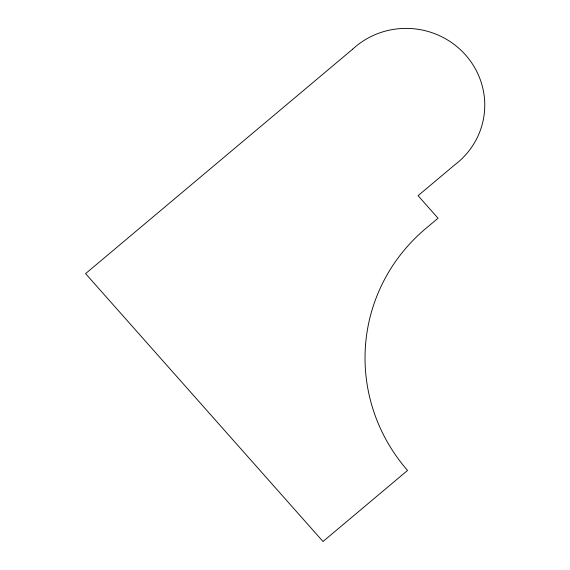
<?xml version="1.0" encoding="UTF-8"?>
<svg xmlns="http://www.w3.org/2000/svg" width="570" height="570" viewBox="0 0 570 570"><rect width="100%" height="100%" fill="white"/><g stroke="black" fill="none" stroke-linecap="round" stroke-linejoin="round"><path stroke-width="0.85" d="M352.702 49.141L85.578 273.629L323.012 541.5L407.55 470.45A176.843 172.168 9.3 0 1 426.966 227.523L438.038 218.224L418.059 195.681L455.045 164.602A78.076 76.017 9.3 0 0 465.59 55.005A78.076 76.017 9.3 0 0 352.702 49.141"/></g></svg>
